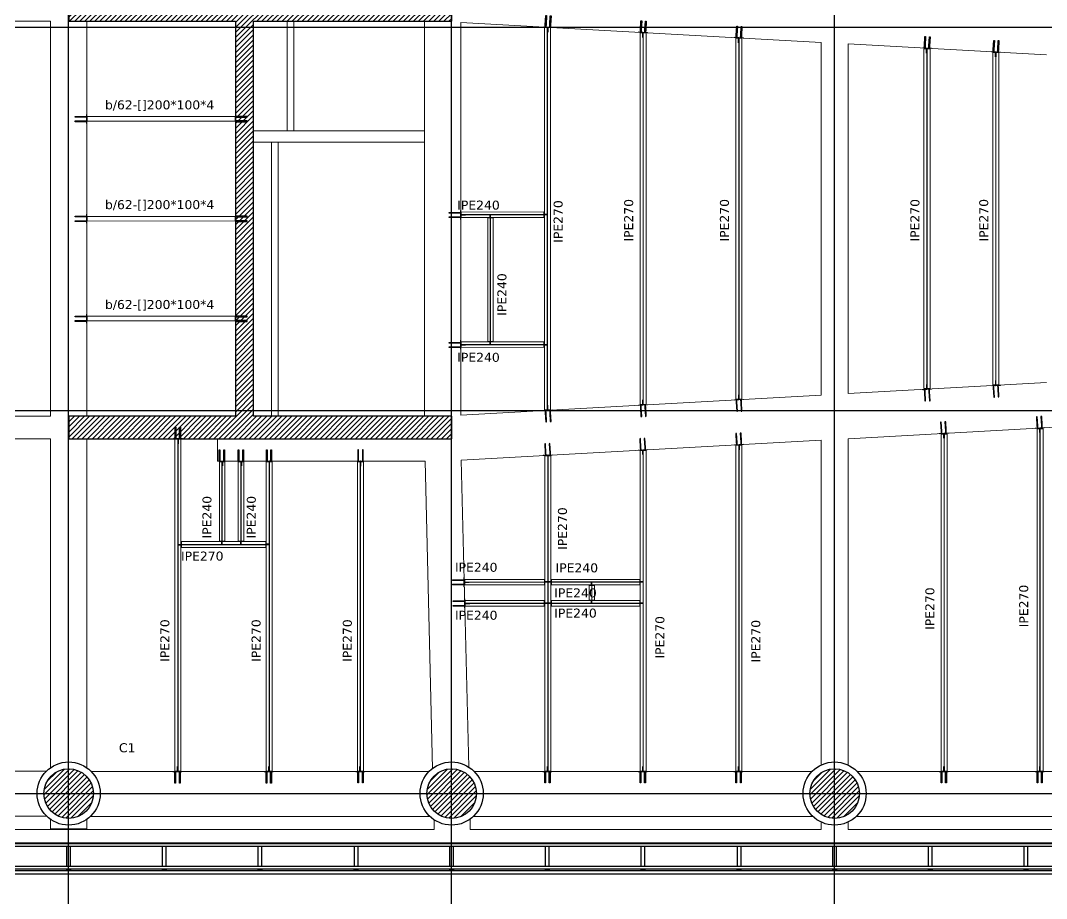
# Model space of a CAD drawing. Header units: millimetres. Extents: x -3255 to 78627, y -21906 to 33736.
# Drawn here: x 11461 to 34231, y -2327 to 17147 of the extents above; entities that cross this region are included whole.
import ezdxf
from ezdxf.enums import TextEntityAlignment as Align

# ---------------------------------------------------------------- set-up
doc = ezdxf.new("R2010")
doc.units = ezdxf.units.MM
doc.header["$LTSCALE"] = 0.9
for name, color, linetype, lineweight in [('0-3', 250, 'Continuous', 5), ('A_ALMA', 8, 'Continuous', 5), ('E_COLUMNAS-4', 1, 'Continuous', 25), ('E_TEXTO', 3, 'Continuous', 9), ('E_VIGAS', 8, 'Continuous', 9), ('E_VIGAS-1', 5, 'Continuous', 25), ('E_VIGAS-2', 10, 'Continuous', 25), ('HCB-PLATINA', 4, 'Continuous', 15), ('HCB-VIGAS', 4, 'Continuous', 15), ('VIGAS_HCB', 4, 'Continuous', 15)]:
    doc.layers.add(name, color=color, linetype=linetype, lineweight=lineweight)
for name, color, linetype in [('HCB-ACH_PANT', 253, 'Continuous'), ('HCB-ANCLAJE', 5, 'Continuous'), ('HCB-EJES', 1, 'Continuous'), ('HCB_PANTALLAS', 6, 'Continuous')]:
    doc.layers.add(name, color=color, linetype=linetype)
doc.styles.add('VERDANA', font='verdana.ttf')

# ---------------------------------------------------------------- blocks, each defined once
blk = doc.blocks.new('EST_SFM_VIGA-METALICA-SECCION-C - EST_SFM_VIGA-METALICA-UPN100-1527742-_38_00m_N_E_-NIVEL-10 DOC')
at = {"layer": 'E_VIGAS-2'}
for p, q in [((34.044, 0.018), (-34.827, 0.018)), ((-34.827, -0.032), (34.044, -0.032))]:
    blk.add_line(p, q, dxfattribs=at)
blk = doc.blocks.new('EST_SFM_VIGA-METALICA-SECCION-C - EST_SFM_VIGA-METALICA-UPN100-1527772-_38_00m_N_E_-NIVEL-10 DOC')
at = {"layer": 'E_VIGAS-2'}
for p, q in [((34.942, 0.032), (-34.929, 0.032)), ((-34.929, -0.018), (34.942, -0.018))]:
    blk.add_line(p, q, dxfattribs=at)
blk = doc.blocks.new('EST_SFM_VIGA-METALICA-SECCION-C - EST_SFM_VIGA-METALICA-UPN160-1579051-_38_00m_N_E_-NIVEL-10 DOC')
at = {"layer": 'E_VIGAS-1'}
for p, q in [((30.107, 0.047), (-30.264, 0.047)), ((-30.269, -0.018), (30.113, -0.018))]:
    blk.add_line(p, q, dxfattribs=at)
blk = doc.blocks.new('DCTIB_CNI_EST_MOD-1A-FAC_0001_rvt-2-_38_00m_N_E_-NIVEL-10 DOC')
at = {"layer": 'E_VIGAS-1'}
for p, q in [((-65.703, 139.567), (-65.621, 139.567)), ((-65.703, 139.545), (-65.703, 139.567)), ((-65.703, 139.045), (-65.703, 139.495)), ((-65.621, 139.545), (-65.621, 139.567)), ((-65.621, 139.045), (-65.621, 139.495)), ((-63.578, 139.567), (-63.496, 139.567)), ((-63.578, 139.545), (-63.578, 139.567)), ((-63.578, 139.045), (-63.578, 139.495)), ((-63.496, 139.545), (-63.496, 139.567)), ((-63.496, 139.045), (-63.496, 139.495)), ((-61.453, 139.567), (-61.371, 139.567)), ((-61.453, 139.545), (-61.453, 139.567)), ((-61.453, 139.045), (-61.453, 139.495)), ((-61.371, 139.545), (-61.371, 139.567)), ((-61.371, 139.045), (-61.371, 139.495)), ((-59.328, 139.567), (-59.246, 139.567)), ((-59.328, 139.567), (-59.328, 139.545)), ((-59.328, 139.495), (-59.328, 139.045)), ((-59.246, 139.567), (-59.246, 139.545)), ((-59.246, 139.495), (-59.246, 139.045)), ((-57.203, 139.567), (-57.121, 139.567)), ((-57.203, 139.545), (-57.203, 139.567)), ((-57.203, 139.045), (-57.203, 139.495)), ((-57.121, 139.545), (-57.121, 139.567)), ((-57.121, 139.045), (-57.121, 139.495)), ((-55.078, 139.567), (-54.996, 139.567)), ((-55.078, 139.545), (-55.078, 139.567)), ((-55.078, 139.045), (-55.078, 139.495)), ((-54.996, 139.545), (-54.996, 139.567)), ((-54.996, 139.045), (-54.996, 139.495)), ((-52.953, 139.567), (-52.871, 139.567)), ((-52.953, 139.545), (-52.953, 139.567)), ((-52.953, 139.045), (-52.953, 139.495)), ((-52.871, 139.545), (-52.871, 139.567)), ((-52.871, 139.045), (-52.871, 139.495)), ((-50.828, 139.567), (-50.746, 139.567)), ((-50.828, 139.567), (-50.828, 139.545)), ((-50.828, 139.495), (-50.828, 139.045)), ((-50.746, 139.567), (-50.746, 139.545)), ((-50.746, 139.495), (-50.746, 139.045)), ((-48.703, 139.567), (-48.621, 139.567)), ((-48.703, 139.545), (-48.703, 139.567)), ((-48.703, 139.045), (-48.703, 139.495)), ((-48.621, 139.545), (-48.621, 139.567)), ((-48.621, 139.045), (-48.621, 139.495)), ((-46.578, 139.567), (-46.496, 139.567)), ((-46.578, 139.545), (-46.578, 139.567)), ((-46.578, 139.045), (-46.578, 139.495)), ((-46.496, 139.545), (-46.496, 139.567)), ((-46.496, 139.045), (-46.496, 139.495)), ((-44.453, 139.567), (-44.371, 139.567)), ((-44.453, 139.545), (-44.453, 139.567)), ((-44.453, 139.045), (-44.453, 139.495)), ((-44.371, 139.545), (-44.371, 139.567)), ((-44.371, 139.045), (-44.371, 139.495)), ((-65.703, 138.967), (-65.703, 138.995)), ((-65.703, 138.966), (-65.703, 138.967)), ((-65.703, 138.967), (-65.621, 138.967)), ((-65.675, 138.966), (-65.703, 138.966)), ((-65.665, 138.961), (-65.665, 138.966)), ((-65.665, 138.947), (-65.665, 138.961)), ((-65.66, 138.966), (-65.66, 138.961)), ((-65.66, 138.961), (-65.66, 138.947)), ((-65.621, 138.966), (-65.649, 138.966)), ((-65.621, 138.967), (-65.621, 138.995)), ((-65.621, 138.967), (-65.621, 138.966)), ((-63.578, 138.967), (-63.578, 138.995)), ((-63.578, 138.966), (-63.578, 138.967)), ((-63.578, 138.967), (-63.496, 138.967)), ((-63.55, 138.966), (-63.578, 138.966)), ((-63.54, 138.961), (-63.54, 138.966)), ((-63.54, 138.947), (-63.54, 138.961)), ((-63.535, 138.966), (-63.535, 138.961)), ((-63.535, 138.961), (-63.535, 138.947)), ((-63.496, 138.966), (-63.524, 138.966)), ((-63.496, 138.967), (-63.496, 138.995)), ((-63.496, 138.967), (-63.496, 138.966)), ((-61.453, 138.967), (-61.453, 138.995)), ((-61.453, 138.966), (-61.453, 138.967)), ((-61.453, 138.967), (-61.371, 138.967)), ((-61.425, 138.966), (-61.453, 138.966)), ((-61.415, 138.961), (-61.415, 138.966)), ((-61.415, 138.947), (-61.415, 138.961)), ((-61.41, 138.966), (-61.41, 138.961)), ((-61.41, 138.961), (-61.41, 138.947)), ((-61.371, 138.966), (-61.399, 138.966)), ((-61.371, 138.967), (-61.371, 138.995)), ((-61.371, 138.967), (-61.371, 138.966)), ((-59.328, 138.995), (-59.328, 138.967)), ((-59.328, 138.967), (-59.246, 138.967)), ((-59.328, 138.966), (-59.328, 138.967)), ((-59.3, 138.966), (-59.328, 138.966)), ((-59.29, 138.961), (-59.29, 138.966)), ((-59.29, 138.947), (-59.29, 138.961)), ((-59.285, 138.966), (-59.285, 138.961)), ((-59.285, 138.961), (-59.285, 138.947)), ((-59.246, 138.966), (-59.274, 138.966)), ((-59.246, 138.995), (-59.246, 138.967)), ((-59.246, 138.967), (-59.246, 138.966)), ((-57.203, 138.967), (-57.203, 138.995)), ((-57.203, 138.966), (-57.203, 138.967)), ((-57.203, 138.967), (-57.121, 138.967)), ((-57.176, 138.966), (-57.203, 138.966)), ((-57.165, 138.961), (-57.165, 138.966)), ((-57.165, 138.947), (-57.165, 138.961)), ((-57.16, 138.966), (-57.16, 138.961)), ((-57.16, 138.961), (-57.16, 138.947)), ((-57.121, 138.966), (-57.149, 138.966)), ((-57.121, 138.967), (-57.121, 138.995)), ((-57.121, 138.967), (-57.121, 138.966)), ((-55.078, 138.967), (-55.078, 138.995)), ((-55.078, 138.966), (-55.078, 138.967)), ((-55.078, 138.967), (-54.996, 138.967)), ((-55.05, 138.966), (-55.078, 138.966)), ((-55.04, 138.961), (-55.04, 138.966)), ((-55.04, 138.947), (-55.04, 138.961)), ((-55.035, 138.966), (-55.035, 138.961)), ((-55.035, 138.961), (-55.035, 138.947)), ((-54.996, 138.966), (-55.024, 138.966)), ((-54.996, 138.967), (-54.996, 138.995)), ((-54.996, 138.967), (-54.996, 138.966)), ((-52.953, 138.967), (-52.953, 138.995)), ((-52.953, 138.966), (-52.953, 138.967)), ((-52.953, 138.967), (-52.871, 138.967)), ((-52.925, 138.966), (-52.953, 138.966)), ((-52.915, 138.961), (-52.915, 138.966)), ((-52.915, 138.947), (-52.915, 138.961)), ((-52.91, 138.966), (-52.91, 138.961)), ((-52.91, 138.961), (-52.91, 138.947)), ((-52.871, 138.966), (-52.899, 138.966)), ((-52.871, 138.967), (-52.871, 138.995)), ((-52.871, 138.967), (-52.871, 138.966)), ((-50.828, 138.995), (-50.828, 138.967)), ((-50.828, 138.967), (-50.746, 138.967)), ((-50.828, 138.966), (-50.828, 138.967)), ((-50.8, 138.966), (-50.828, 138.966)), ((-50.79, 138.961), (-50.79, 138.966)), ((-50.79, 138.947), (-50.79, 138.961)), ((-50.785, 138.966), (-50.785, 138.961)), ((-50.785, 138.961), (-50.785, 138.947)), ((-50.746, 138.966), (-50.774, 138.966)), ((-50.746, 138.995), (-50.746, 138.967)), ((-50.746, 138.967), (-50.746, 138.966)), ((-48.703, 138.967), (-48.703, 138.995)), ((-48.703, 138.966), (-48.703, 138.967)), ((-48.703, 138.967), (-48.621, 138.967)), ((-48.676, 138.966), (-48.703, 138.966)), ((-48.665, 138.961), (-48.665, 138.966)), ((-48.665, 138.947), (-48.665, 138.961)), ((-48.66, 138.966), (-48.66, 138.961)), ((-48.66, 138.961), (-48.66, 138.947)), ((-48.621, 138.966), (-48.649, 138.966)), ((-48.621, 138.967), (-48.621, 138.995)), ((-48.621, 138.967), (-48.621, 138.966)), ((-46.578, 138.967), (-46.578, 138.995)), ((-46.578, 138.966), (-46.578, 138.967)), ((-46.578, 138.967), (-46.496, 138.967)), ((-46.55, 138.966), (-46.578, 138.966)), ((-46.54, 138.961), (-46.54, 138.966)), ((-46.54, 138.947), (-46.54, 138.961)), ((-46.535, 138.966), (-46.535, 138.961)), ((-46.535, 138.961), (-46.535, 138.947)), ((-46.496, 138.966), (-46.524, 138.966)), ((-46.496, 138.967), (-46.496, 138.995)), ((-46.496, 138.967), (-46.496, 138.966)), ((-44.453, 138.967), (-44.453, 138.995)), ((-44.453, 138.966), (-44.453, 138.967)), ((-44.453, 138.967), (-44.371, 138.967)), ((-44.425, 138.966), (-44.453, 138.966)), ((-44.415, 138.961), (-44.415, 138.966)), ((-44.415, 138.947), (-44.415, 138.961)), ((-44.41, 138.966), (-44.41, 138.961)), ((-44.41, 138.961), (-44.41, 138.947)), ((-44.371, 138.966), (-44.399, 138.966)), ((-44.371, 138.967), (-44.371, 138.995)), ((-44.371, 138.967), (-44.371, 138.966))]:
    blk.add_line(p, q, dxfattribs=at)
for points, knots in [([(-65.675, 138.966), (-65.674, 138.966), (-65.673, 138.966), (-65.67, 138.966), (-65.668, 138.965), (-65.666, 138.964), (-65.665, 138.963), (-65.665, 138.962), (-65.665, 138.961)], [0.012135, 0.012135, 0.012135, 0.012135, 0.1428571, 0.2857143, 0.4285714, 0.5714286, 0.7857143, 1, 1, 1, 1]), ([(-65.665, 138.961), (-65.665, 138.962), (-65.665, 138.963), (-65.667, 138.965), (-65.668, 138.965), (-65.67, 138.966), (-65.671, 138.966), (-65.672, 138.966), (-65.674, 138.966), (-65.675, 138.966)], [0, 0, 0, 0, 0.285714, 0.428571, 0.571429, 0.678571, 0.732143, 0.785714, 1, 1, 1, 1]), ([(-65.649, 138.966), (-65.65, 138.966), (-65.651, 138.966), (-65.654, 138.966), (-65.656, 138.965), (-65.658, 138.964), (-65.659, 138.963), (-65.66, 138.962), (-65.66, 138.961)], [0, 0, 0, 0, 0.142857, 0.285714, 0.428571, 0.571429, 0.785714, 1, 1, 1, 1]), ([(-65.66, 138.961), (-65.66, 138.962), (-65.659, 138.963), (-65.658, 138.965), (-65.656, 138.965), (-65.655, 138.966), (-65.654, 138.966), (-65.652, 138.966), (-65.65, 138.966), (-65.649, 138.966)], [0, 0, 0, 0, 0.285714, 0.428571, 0.571429, 0.678571, 0.732143, 0.785714, 1, 1, 1, 1]), ([(-63.55, 138.966), (-63.549, 138.966), (-63.548, 138.966), (-63.545, 138.966), (-63.543, 138.965), (-63.541, 138.964), (-63.54, 138.963), (-63.54, 138.962), (-63.54, 138.961)], [0, 0, 0, 0, 0.142857, 0.285714, 0.428571, 0.571429, 0.785714, 1, 1, 1, 1]), ([(-63.54, 138.961), (-63.54, 138.962), (-63.54, 138.963), (-63.542, 138.965), (-63.543, 138.965), (-63.545, 138.966), (-63.546, 138.966), (-63.547, 138.966), (-63.549, 138.966), (-63.55, 138.966)], [0, 0, 0, 0, 0.285714, 0.428571, 0.571429, 0.678571, 0.732143, 0.785714, 1, 1, 1, 1]), ([(-63.524, 138.966), (-63.525, 138.966), (-63.526, 138.966), (-63.529, 138.966), (-63.531, 138.965), (-63.533, 138.964), (-63.534, 138.963), (-63.535, 138.962), (-63.535, 138.961)], [0, 0, 0, 0, 0.142857, 0.285714, 0.428571, 0.571429, 0.785714, 1, 1, 1, 1]), ([(-63.535, 138.961), (-63.535, 138.962), (-63.534, 138.963), (-63.533, 138.965), (-63.531, 138.965), (-63.53, 138.966), (-63.529, 138.966), (-63.527, 138.966), (-63.525, 138.966), (-63.524, 138.966)], [0, 0, 0, 0, 0.285714, 0.428571, 0.571429, 0.678571, 0.732143, 0.785714, 1, 1, 1, 1]), ([(-61.425, 138.966), (-61.424, 138.966), (-61.423, 138.966), (-61.42, 138.966), (-61.418, 138.965), (-61.416, 138.964), (-61.415, 138.963), (-61.415, 138.962), (-61.415, 138.961)], [0, 0, 0, 0, 0.142857, 0.285714, 0.428571, 0.571429, 0.785714, 1, 1, 1, 1]), ([(-61.415, 138.961), (-61.415, 138.962), (-61.415, 138.963), (-61.417, 138.965), (-61.418, 138.965), (-61.42, 138.966), (-61.421, 138.966), (-61.422, 138.966), (-61.424, 138.966), (-61.425, 138.966)], [0, 0, 0, 0, 0.285714, 0.428571, 0.571429, 0.678571, 0.732143, 0.785714, 1, 1, 1, 1]), ([(-61.399, 138.966), (-61.4, 138.966), (-61.401, 138.966), (-61.404, 138.966), (-61.406, 138.965), (-61.408, 138.964), (-61.409, 138.963), (-61.41, 138.962), (-61.41, 138.961)], [0, 0, 0, 0, 0.142857, 0.285714, 0.428571, 0.571429, 0.785714, 1, 1, 1, 1]), ([(-61.41, 138.961), (-61.41, 138.962), (-61.409, 138.963), (-61.408, 138.965), (-61.406, 138.965), (-61.405, 138.966), (-61.404, 138.966), (-61.402, 138.966), (-61.4, 138.966), (-61.399, 138.966)], [0, 0, 0, 0, 0.285714, 0.428571, 0.571429, 0.678571, 0.732143, 0.785714, 1, 1, 1, 1]), ([(-59.29, 138.961), (-59.29, 138.962), (-59.29, 138.963), (-59.292, 138.965), (-59.293, 138.965), (-59.295, 138.966), (-59.296, 138.966), (-59.297, 138.966), (-59.299, 138.966), (-59.3, 138.966)], [0, 0, 0, 0, 0.285714, 0.428571, 0.571429, 0.678571, 0.732143, 0.785714, 1, 1, 1, 1]), ([(-59.3, 138.966), (-59.299, 138.966), (-59.298, 138.966), (-59.295, 138.966), (-59.293, 138.965), (-59.291, 138.964), (-59.29, 138.963), (-59.29, 138.962), (-59.29, 138.961)], [0, 0, 0, 0, 0.142857, 0.285714, 0.428571, 0.571429, 0.785714, 1, 1, 1, 1]), ([(-59.285, 138.961), (-59.285, 138.962), (-59.284, 138.963), (-59.283, 138.965), (-59.281, 138.965), (-59.28, 138.966), (-59.279, 138.966), (-59.277, 138.966), (-59.275, 138.966), (-59.274, 138.966)], [0, 0, 0, 0, 0.285714, 0.428571, 0.571429, 0.678571, 0.732143, 0.785714, 1, 1, 1, 1]), ([(-59.274, 138.966), (-59.275, 138.966), (-59.276, 138.966), (-59.279, 138.966), (-59.281, 138.965), (-59.283, 138.964), (-59.284, 138.963), (-59.285, 138.962), (-59.285, 138.961)], [0, 0, 0, 0, 0.142857, 0.285714, 0.428571, 0.571429, 0.785714, 1, 1, 1, 1]), ([(-57.176, 138.966), (-57.175, 138.966), (-57.173, 138.966), (-57.171, 138.966), (-57.168, 138.965), (-57.167, 138.964), (-57.165, 138.963), (-57.165, 138.962), (-57.165, 138.961)], [0, 0, 0, 0, 0.142857, 0.285714, 0.428571, 0.571429, 0.785714, 1, 1, 1, 1]), ([(-57.165, 138.961), (-57.165, 138.962), (-57.165, 138.963), (-57.167, 138.965), (-57.168, 138.965), (-57.17, 138.966), (-57.171, 138.966), (-57.173, 138.966), (-57.174, 138.966), (-57.176, 138.966)], [0, 0, 0, 0, 0.285714, 0.428571, 0.571429, 0.678571, 0.732143, 0.785714, 1, 1, 1, 1]), ([(-57.149, 138.966), (-57.15, 138.966), (-57.152, 138.966), (-57.154, 138.966), (-57.156, 138.965), (-57.158, 138.964), (-57.16, 138.963), (-57.16, 138.962), (-57.16, 138.961)], [0, 0, 0, 0, 0.142857, 0.285714, 0.428571, 0.571429, 0.785714, 1, 1, 1, 1]), ([(-57.16, 138.961), (-57.16, 138.962), (-57.159, 138.963), (-57.158, 138.965), (-57.156, 138.965), (-57.155, 138.966), (-57.154, 138.966), (-57.152, 138.966), (-57.15, 138.966), (-57.149, 138.966)], [0, 0, 0, 0, 0.285714, 0.428571, 0.571429, 0.678571, 0.732143, 0.785714, 1, 1, 1, 1]), ([(-55.05, 138.966), (-55.049, 138.966), (-55.048, 138.966), (-55.045, 138.966), (-55.043, 138.965), (-55.041, 138.964), (-55.04, 138.963), (-55.04, 138.962), (-55.04, 138.961)], [0, 0, 0, 0, 0.142857, 0.285714, 0.428571, 0.571429, 0.785714, 1, 1, 1, 1]), ([(-55.04, 138.961), (-55.04, 138.962), (-55.04, 138.963), (-55.042, 138.965), (-55.043, 138.965), (-55.045, 138.966), (-55.046, 138.966), (-55.047, 138.966), (-55.049, 138.966), (-55.05, 138.966)], [0, 0, 0, 0, 0.285714, 0.428571, 0.571429, 0.678571, 0.732143, 0.785714, 1, 1, 1, 1]), ([(-55.024, 138.966), (-55.025, 138.966), (-55.026, 138.966), (-55.029, 138.966), (-55.031, 138.965), (-55.033, 138.964), (-55.034, 138.963), (-55.035, 138.962), (-55.035, 138.961)], [0, 0, 0, 0, 0.142857, 0.285714, 0.428571, 0.571429, 0.785714, 1, 1, 1, 1]), ([(-55.035, 138.961), (-55.035, 138.962), (-55.034, 138.963), (-55.033, 138.965), (-55.031, 138.965), (-55.03, 138.966), (-55.029, 138.966), (-55.027, 138.966), (-55.025, 138.966), (-55.024, 138.966)], [0, 0, 0, 0, 0.285714, 0.428571, 0.571429, 0.678571, 0.732143, 0.785714, 1, 1, 1, 1]), ([(-52.925, 138.966), (-52.924, 138.966), (-52.923, 138.966), (-52.92, 138.966), (-52.918, 138.965), (-52.916, 138.964), (-52.915, 138.963), (-52.915, 138.962), (-52.915, 138.961)], [0, 0, 0, 0, 0.142857, 0.285714, 0.428571, 0.571429, 0.785714, 1, 1, 1, 1]), ([(-52.915, 138.961), (-52.915, 138.962), (-52.915, 138.963), (-52.917, 138.965), (-52.918, 138.965), (-52.92, 138.966), (-52.921, 138.966), (-52.922, 138.966), (-52.924, 138.966), (-52.925, 138.966)], [0, 0, 0, 0, 0.285714, 0.428571, 0.571429, 0.678571, 0.732143, 0.785714, 1, 1, 1, 1]), ([(-52.899, 138.966), (-52.9, 138.966), (-52.901, 138.966), (-52.904, 138.966), (-52.906, 138.965), (-52.908, 138.964), (-52.909, 138.963), (-52.91, 138.962), (-52.91, 138.961)], [0, 0, 0, 0, 0.142857, 0.285714, 0.428571, 0.571429, 0.785714, 1, 1, 1, 1]), ([(-52.91, 138.961), (-52.91, 138.962), (-52.909, 138.963), (-52.908, 138.965), (-52.906, 138.965), (-52.905, 138.966), (-52.904, 138.966), (-52.902, 138.966), (-52.9, 138.966), (-52.899, 138.966)], [0, 0, 0, 0, 0.285714, 0.428571, 0.571429, 0.678571, 0.732143, 0.785714, 1, 1, 1, 1]), ([(-50.79, 138.961), (-50.79, 138.962), (-50.79, 138.963), (-50.792, 138.965), (-50.793, 138.965), (-50.795, 138.966), (-50.796, 138.966), (-50.797, 138.966), (-50.799, 138.966), (-50.8, 138.966)], [0, 0, 0, 0, 0.285714, 0.428571, 0.571429, 0.678571, 0.732143, 0.785714, 1, 1, 1, 1]), ([(-50.8, 138.966), (-50.799, 138.966), (-50.798, 138.966), (-50.795, 138.966), (-50.793, 138.965), (-50.791, 138.964), (-50.79, 138.963), (-50.79, 138.962), (-50.79, 138.961)], [0, 0, 0, 0, 0.142857, 0.285714, 0.428571, 0.571429, 0.785714, 1, 1, 1, 1]), ([(-50.785, 138.961), (-50.785, 138.962), (-50.784, 138.963), (-50.783, 138.965), (-50.781, 138.965), (-50.78, 138.966), (-50.779, 138.966), (-50.777, 138.966), (-50.775, 138.966), (-50.774, 138.966)], [0, 0, 0, 0, 0.285714, 0.428571, 0.571429, 0.678571, 0.732143, 0.785714, 1, 1, 1, 1]), ([(-50.774, 138.966), (-50.775, 138.966), (-50.776, 138.966), (-50.779, 138.966), (-50.781, 138.965), (-50.783, 138.964), (-50.784, 138.963), (-50.785, 138.962), (-50.785, 138.961)], [0, 0, 0, 0, 0.142857, 0.285714, 0.428571, 0.571429, 0.785714, 1, 1, 1, 1]), ([(-48.676, 138.966), (-48.675, 138.966), (-48.673, 138.966), (-48.671, 138.966), (-48.668, 138.965), (-48.667, 138.964), (-48.665, 138.963), (-48.665, 138.962), (-48.665, 138.961)], [0, 0, 0, 0, 0.142857, 0.285714, 0.428571, 0.571429, 0.785714, 1, 1, 1, 1]), ([(-48.665, 138.961), (-48.665, 138.962), (-48.665, 138.963), (-48.667, 138.965), (-48.668, 138.965), (-48.67, 138.966), (-48.671, 138.966), (-48.673, 138.966), (-48.674, 138.966), (-48.676, 138.966)], [0, 0, 0, 0, 0.285714, 0.428571, 0.571429, 0.678571, 0.732143, 0.785714, 1, 1, 1, 1]), ([(-48.649, 138.966), (-48.65, 138.966), (-48.652, 138.966), (-48.654, 138.966), (-48.656, 138.965), (-48.658, 138.964), (-48.66, 138.963), (-48.66, 138.962), (-48.66, 138.961)], [0, 0, 0, 0, 0.142857, 0.285714, 0.428571, 0.571429, 0.785714, 1, 1, 1, 1]), ([(-48.66, 138.961), (-48.66, 138.962), (-48.659, 138.963), (-48.658, 138.965), (-48.656, 138.965), (-48.655, 138.966), (-48.654, 138.966), (-48.652, 138.966), (-48.65, 138.966), (-48.649, 138.966)], [0, 0, 0, 0, 0.285714, 0.428571, 0.571429, 0.678571, 0.732143, 0.785714, 1, 1, 1, 1]), ([(-46.55, 138.966), (-46.549, 138.966), (-46.548, 138.966), (-46.545, 138.966), (-46.543, 138.965), (-46.541, 138.964), (-46.54, 138.963), (-46.54, 138.962), (-46.54, 138.961)], [0, 0, 0, 0, 0.142857, 0.285714, 0.428571, 0.571429, 0.785714, 1, 1, 1, 1]), ([(-46.54, 138.961), (-46.54, 138.962), (-46.54, 138.963), (-46.542, 138.965), (-46.543, 138.965), (-46.545, 138.966), (-46.546, 138.966), (-46.547, 138.966), (-46.549, 138.966), (-46.55, 138.966)], [0, 0, 0, 0, 0.285714, 0.428571, 0.571429, 0.678571, 0.732143, 0.785714, 1, 1, 1, 1]), ([(-46.524, 138.966), (-46.525, 138.966), (-46.526, 138.966), (-46.529, 138.966), (-46.531, 138.965), (-46.533, 138.964), (-46.534, 138.963), (-46.535, 138.962), (-46.535, 138.961)], [0, 0, 0, 0, 0.142857, 0.285714, 0.428571, 0.571429, 0.785714, 1, 1, 1, 1]), ([(-46.535, 138.961), (-46.535, 138.962), (-46.534, 138.963), (-46.533, 138.965), (-46.531, 138.965), (-46.53, 138.966), (-46.529, 138.966), (-46.527, 138.966), (-46.525, 138.966), (-46.524, 138.966)], [0, 0, 0, 0, 0.285714, 0.428571, 0.571429, 0.678571, 0.732143, 0.785714, 1, 1, 1, 1]), ([(-44.425, 138.966), (-44.424, 138.966), (-44.423, 138.966), (-44.42, 138.966), (-44.418, 138.965), (-44.416, 138.964), (-44.415, 138.963), (-44.415, 138.962), (-44.415, 138.961)], [0, 0, 0, 0, 0.142857, 0.285714, 0.428571, 0.571429, 0.785714, 1, 1, 1, 1]), ([(-44.415, 138.961), (-44.415, 138.962), (-44.415, 138.963), (-44.417, 138.965), (-44.418, 138.965), (-44.42, 138.966), (-44.421, 138.966), (-44.422, 138.966), (-44.424, 138.966), (-44.425, 138.966)], [0, 0, 0, 0, 0.285714, 0.428571, 0.571429, 0.678571, 0.732143, 0.785714, 1, 1, 1, 1]), ([(-44.399, 138.966), (-44.4, 138.966), (-44.401, 138.966), (-44.404, 138.966), (-44.406, 138.965), (-44.408, 138.964), (-44.409, 138.963), (-44.41, 138.962), (-44.41, 138.961)], [0, 0, 0, 0, 0.142857, 0.285714, 0.428571, 0.571429, 0.785714, 1, 1, 1, 1]), ([(-44.41, 138.961), (-44.41, 138.962), (-44.409, 138.963), (-44.408, 138.965), (-44.406, 138.965), (-44.405, 138.966), (-44.404, 138.966), (-44.402, 138.966), (-44.4, 138.966), (-44.399, 138.966)], [0, 0, 0, 0, 0.285714, 0.428571, 0.571429, 0.678571, 0.732143, 0.785714, 1, 1, 1, 1])]:
    blk.add_open_spline(points, degree=3, knots=knots, dxfattribs=at)
for name, p in [('EST_SFM_VIGA-METALICA-SECCION-C - EST_SFM_VIGA-METALICA-UPN100-1527742-_38_00m_N_E_-NIVEL-10 DOC', (-39.77, 139.527)), ('EST_SFM_VIGA-METALICA-SECCION-C - EST_SFM_VIGA-METALICA-UPN160-1579051-_38_00m_N_E_-NIVEL-10 DOC', (-40.084, 138.9)), ('EST_SFM_VIGA-METALICA-SECCION-C - EST_SFM_VIGA-METALICA-UPN100-1527772-_38_00m_N_E_-NIVEL-10 DOC', (-40.169, 139.013))]:
    blk.add_blockref(name, p, dxfattribs=at)
blk = doc.blocks.new('CX-CONC')
at = {"layer": 'HCB-ANCLAJE'}
for points in [[(-50, -8), (-46, -6), (-42, -8), (-40, -8), (-38, -14), (-38, -52), (-38, -256), (-54, -256), (-54, -52), (-54, -14), (-52, -8)], [(50, -8), (54, -6), (58, -8), (60, -8), (62, -14), (62, -52), (62, -256), (46, -256), (46, -52), (46, -14), (48, -8)]]:
    blk.add_lwpolyline(points, close=True, dxfattribs=at)
at = {"layer": 'HCB-PLATINA'}
blk.add_lwpolyline([(-100, -6), (100, -6), (100, 0), (-100, 0)], close=True, dxfattribs=at)

msp = doc.modelspace()

# ---------------------------------------------------------------- hatches: boundary and pattern name
at = {"layer": 'HCB-ACH_PANT'}
h = msp.add_hatch(dxfattribs=at)
h.set_pattern_fill('ANSI31', color=256, scale=25)
h.set_pattern_definition([(45, (-17147.82, -55448.78), (-56.1266, 56.1266), [])])
h.paths.add_polyline_path([(12531.8, 8370.1), (12531.8, 7870.1), (21031.8, 7870.1), (21031.8, 8370.1), (16631.7, 8370.1), (16631.7, 17130.1), (21031.8, 17130.1), (21031.8, 17630.1), (12531.8, 17630.1), (12531.8, 17130.1), (16231.7, 17130.1), (16231.7, 8370.1)])
h = msp.add_hatch(dxfattribs=at)
h.set_pattern_fill('ANSI31', color=256, scale=25)
h.set_pattern_definition([(45, (-117.51, -1e-10), (-56.1266, 56.1266), [])])
edge = h.paths.add_edge_path()
edge.add_arc((12528.7, 0), 550, 0, 360)
h = msp.add_hatch(dxfattribs=at)
h.set_pattern_fill('ANSI31', color=256, scale=25)
h.set_pattern_definition([(45, (8382.49, -1e-10), (-56.1266, 56.1266), [])])
edge = h.paths.add_edge_path()
edge.add_arc((21028.7, 0), 550, 0, 360)
h = msp.add_hatch(dxfattribs=at)
h.set_pattern_fill('ANSI31', color=256, scale=25)
h.set_pattern_definition([(45, (16882.49, -1e-10), (-56.1266, 56.1266), [])])
edge = h.paths.add_edge_path()
edge.add_arc((29528.7, 0), 550, 0, 360)

# ---------------------------------------------------------------- linework, layer by layer
for points in [[(23156.9, 16889.2), (23156.9, 16999.2), (23162.9, 16999.2), (23162.9, 16889.2)], [(25269.5, 16772.1), (25269.5, 16882.1), (25275.5, 16882.1), (25275.5, 16772.1)], [(27394.4, 16654.7), (27394.4, 16764.7), (27400.4, 16764.7), (27400.4, 16654.7)], [(31570.4, 16423.5), (31570.4, 16533.5), (31576.4, 16533.5), (31576.4, 16423.5)], [(33097.4, 16339), (33097.4, 16449), (33103.4, 16449), (33103.4, 16339)], [(21339.9, 12830.5), (21229.9, 12830.5), (21229.9, 12836.5), (21339.9, 12836.5)], [(21339.9, 9948.9), (21229.9, 9948.9), (21229.9, 9954.9), (21339.9, 9954.9)], [(33097.5, 9162.9), (33097.5, 9052.9), (33103.5, 9052.9), (33103.5, 9162.9)], [(31570.4, 9077.2), (31570.4, 8967.2), (31576.4, 8967.2), (31576.4, 9077.2)], [(25269.2, 8730.5), (25269.2, 8620.5), (25275.2, 8620.5), (25275.2, 8730.5)], [(27394.2, 8847.9), (27394.2, 8737.9), (27400.2, 8737.9), (27400.2, 8847.9)], [(23157.2, 8613.9), (23157.2, 8503.9), (23163.2, 8503.9), (23163.2, 8613.9)], [(31956.4, 7986.8), (31956.4, 7886.8), (31950.4, 7886.8), (31950.4, 7986.8)], [(34086.4, 8105.5), (34086.4, 8005.5), (34080.4, 8005.5), (34080.4, 8105.5)], [(14963.3, 7760.1), (14963.3, 7870.1), (14957.3, 7870.1), (14957.3, 7760.1)], [(25275.4, 7618.8), (25275.4, 7518.8), (25269.4, 7518.8), (25269.4, 7618.8)], [(27413, 7626.8), (27413, 7736.8), (27407, 7736.8), (27407, 7626.8)], [(15943.1, 7370.2), (15943.1, 7270.2), (15937.1, 7270.2), (15937.1, 7370.2)], [(16363, 7370.2), (16363, 7270.2), (16357, 7270.2), (16357, 7370.2)], [(16988.3, 7260.2), (16988.3, 7370.2), (16982.3, 7370.2), (16982.3, 7260.2)], [(19013, 7260.2), (19013, 7370.2), (19007, 7370.2), (19007, 7260.2)], [(23173.2, 7393.1), (23173.2, 7503.1), (23167.2, 7503.1), (23167.2, 7393.1)], [(21417.2, 4679.3), (21307.2, 4679.3), (21307.2, 4685.3), (21417.2, 4685.3)], [(21431.4, 4209.3), (21321.4, 4209.3), (21321.4, 4215.3), (21431.4, 4215.3)], [(14950.4, 600), (14950.4, 490), (14944.4, 490), (14944.4, 600)], [(16975.4, 600), (16975.4, 490), (16969.4, 490), (16969.4, 600)], [(19000.4, 600.1), (19000.4, 490.1), (18994.4, 490.1), (18994.4, 600.1)], [(23160.6, 600.1), (23160.6, 490.1), (23154.6, 490.1), (23154.6, 600.1)], [(25275.4, 600.1), (25275.4, 490.1), (25269.4, 490.1), (25269.4, 600.1)], [(27400.4, 600.1), (27400.4, 490.1), (27394.4, 490.1), (27394.4, 600.1)], [(31956.4, 600.1), (31956.4, 490.1), (31950.4, 490.1), (31950.4, 600.1)], [(34086.4, 600.1), (34086.4, 490.1), (34080.4, 490.1), (34080.4, 600.1)]]:
    msp.add_lwpolyline(points, close=True)
at = {"layer": 'A_ALMA'}
for p, q in [((23151.4, 8513.4), (23151.4, 16989.6)), ((23158, 8513.4), (23158, 16989.6)), ((25276.4, 8630.8), (25276.4, 16872)), ((25283, 8630.8), (25283, 16872)), ((27401.4, 8748.2), (27401.4, 16754.4)), ((27408, 8748.2), (27408, 16754.4)), ((31576.4, 8982.5), (31576.4, 16519.5)), ((31583, 8982.5), (31583, 16519.5)), ((33103.4, 9066.9), (33103.4, 16435)), ((33110, 9066.9), (33110, 16435)), ((21239.9, 12843.2), (23077.2, 12843.2)), ((21239.9, 12837), (23077.2, 12837)), ((21886.8, 10028.1), (21886.8, 12770.3)), ((21893, 10028.1), (21893, 12770.3)), ((21239.9, 9961), (23077.2, 9961)), ((21239.9, 9954.8), (23077.2, 9954.8)), ((31956.4, 500), (31956.4, 7978.3)), ((31963, 500), (31963, 7978.3)), ((34086.4, 500), (34086.4, 8092.2)), ((34093, 500), (34093, 8092.2)), ((14951.4, 500), (14951.4, 7860.1)), ((14958, 500), (14958, 7860.1)), ((25276.4, 500), (25276.4, 7609.3)), ((25283, 500), (25283, 7609.3)), ((27401.4, 500), (27401.4, 7726.7)), ((27408, 500), (27408, 7726.7)), ((15930.5, 5600.1), (15930.5, 7360.1)), ((15936.7, 5600.1), (15936.7, 7360.1)), ((16350.5, 5600.1), (16350.5, 7360.1)), ((16356.7, 5600.1), (16356.7, 7360.1)), ((16976.4, 500), (16976.4, 7370.1)), ((16983, 500), (16983, 7370.1)), ((19001.4, 500), (19001.4, 7360.1)), ((19008, 500), (19008, 7360.1)), ((23161.6, 500), (23161.6, 7492.5)), ((23168.2, 500), (23168.2, 7492.5)), ((15032.2, 5525.9), (16902.2, 5525.9)), ((15032.2, 5519.3), (16902.2, 5519.3)), ((21318.7, 4691.8), (23087.4, 4691.8)), ((21318.7, 4685.6), (23087.4, 4685.6)), ((23242.4, 4693), (25202.2, 4693)), ((23242.4, 4686.8), (25202.2, 4686.8)), ((24136.8, 4467), (24136.8, 4618.7)), ((24143, 4288.7), (24143, 4618.7)), ((24136.8, 4288.7), (24136.8, 4442.8)), ((21331.4, 4222.4), (23086, 4222.4)), ((21331.4, 4216.2), (23086, 4216.2)), ((23242.4, 4223), (25202.2, 4223)), ((23242.4, 4216.8), (25202.2, 4216.8))]:
    msp.add_line(p, q, dxfattribs=at)
at = {"layer": 'E_COLUMNAS-4', "color": 6}
for centre, radius in [((12528.7, 0), 700), ((21028.7, 0), 700), ((29528.7, 0), 700), ((12528.7, 0), 550), ((21028.7, 0), 550), ((29528.7, 0), 550)]:
    msp.add_circle(centre, radius, dxfattribs=at)
at = {"layer": 'E_VIGAS'}
for p, q in [((12929.7, 17120.2), (12929.7, 8360.2)), ((16628.8, 14697.7), (20428.9, 14697.8)), ((20428.9, 14447.8), (16628.8, 14447.7)), ((12929.7, 7860.2), (12929.7, 573.7)), ((20528.8, 490), (13028.6, 490)), ((29028.8, 490), (21528.6, 490)), ((37528.8, 490), (30028.6, 490)), ((13019.6, -510), (20539.8, -510)), ((20640.3, -795.9), (20640.3, -582.3)), ((21440.5, -795.9), (21440.5, -566.1)), ((21519.6, -510), (29039.8, -510)), ((30019.6, -510), (37539.8, -510))]:
    msp.add_line(p, q, dxfattribs=at)
for points in [[(10129.7, 26595.9), (10129.8, -1095.9), (65929.9, -1095.8), (65929.9, 26595.9)], [(10329.7, 17132.5), (10329.7, 8370.1), (12129.7, 8370.1), (12129.7, 17132.5)]]:
    msp.add_lwpolyline(points, close=True, dxfattribs=at)
for points in [[(17528.8, 17127.7), (17528.8, 14697.7), (17378.8, 14697.7), (17378.8, 17127.7)], [(20429.9, 8370.1), (20429.9, 8370.1), (20429.9, 17130.1), (20429.9, 17130.1)], [(21229.9, 8397.1), (29229.7, 8839), (29229.7, 16663.3), (21229.9, 17106.1), (21229.9, 8397.1)], [(34229.9, 16386.6), (29829.7, 16630.1), (29829.7, 8872.2), (34229.9, 9115.2)], [(17028.8, 8367.7), (17028.7, 14447.7), (17178.7, 14447.8), (17178.8, 8367.7)], [(37703.4, 619.3), (37817.3, 8125.2), (34437.7, 8125.2), (29829.7, 7870.6), (29829.7, 632.5)], [(12129.7, 574.4), (12129.7, 7870.1), (10329.7, 7870.1), (10329.7, 500), (12039.8, 500)], [(20607.7, 558.5), (20444.1, 7370.1), (16294.7, 7370.1), (15994.3, 7370.1), (15829.7, 7370.1), (15829.7, 7870.1)], [(29229.7, 632.5), (29229.7, 7837.5), (21243.7, 7396.4), (21407.2, 589.5)], [(12039.8, -500), (10329.7, -500), (10329.7, -795.9), (20640.3, -795.9)], [(12929.7, -574.5), (12929.7, -781.2), (12129.7, -781.2), (12129.7, -574.4)], [(21440.5, -795.9), (29229.7, -795.9), (29229.7, -632.5)], [(29829.7, -632.5), (29829.7, -795.9), (37681.9, -795.9), (37684.8, -609.1)]]:
    msp.add_lwpolyline(points, dxfattribs=at)
at = {"layer": 'HCB-EJES'}
for p, q in [((12528.7, -5780.2), (12528.7, 31280.5)), ((21028.7, -5780.2), (21028.7, 31280.5)), ((29528.7, -5780.2), (29528.7, 31280.5)), ((-1069.6, 17000), (77127, 17000)), ((-1069.6, 8500), (77127, 8500)), ((-1069.6, 0), (77127, 0))]:
    msp.add_line(p, q, dxfattribs=at)
at = {"layer": 'HCB-VIGAS'}
for points in [[(21885.7, 12836.5), (21875.7, 12836.5), (21875.7, 12780.1), (21885.7, 12780.1)], [(21885.7, 12770.1), (21891.9, 12770.1), (21891.9, 12826.5), (21885.7, 12826.5)], [(23077.2, 12836.5), (23077.2, 12842.7), (23140.4, 12842.7), (23140.4, 12836.5)], [(23150.4, 12842.7), (23150.4, 12852.7), (23086.2, 12852.7), (23086.2, 12842.7)], [(21885.7, 10028.2), (21891.9, 10028.2), (21891.9, 9971), (21885.7, 9971)], [(21885.7, 9961), (21875.7, 9961), (21875.7, 10018.5), (21885.7, 10018.5)], [(23076.2, 9954.8), (23076.2, 9961), (23140.4, 9961), (23140.4, 9954.8)], [(23150.4, 9944.8), (23150.4, 9954.8), (23086.2, 9954.8), (23086.2, 9944.8)], [(14957, 5519.4), (14957, 5509.4), (15021.2, 5509.4), (15021.2, 5519.4)], [(15032.1, 5519.4), (15032.1, 5525.6), (14967, 5525.6), (14967, 5519.4)], [(15930.5, 5525.6), (15920.5, 5525.6), (15920.5, 5583.1), (15930.5, 5583.1)], [(15930.5, 5600.1), (15936.7, 5600.1), (15936.7, 5535.6), (15930.5, 5535.6)], [(16350.5, 5525.6), (16340.5, 5525.6), (16340.5, 5582.9), (16350.5, 5582.9)], [(16350.5, 5600.1), (16356.7, 5600.1), (16356.7, 5535.6), (16350.5, 5535.6)], [(16902.2, 5525.9), (16902.2, 5519.3), (16966.4, 5519.3), (16966.4, 5525.9)], [(16976.4, 5525.9), (16976.4, 5535.9), (16912.2, 5535.9), (16912.2, 5525.9)], [(23087.4, 4692.2), (23087.4, 4686), (23152, 4686), (23152, 4692.2)], [(23162, 4692.2), (23162, 4702.2), (23097.8, 4702.2), (23097.8, 4692.2)], [(23168.2, 4692.2), (23168.2, 4702.2), (23232.4, 4702.2), (23232.4, 4692.2)], [(23242.4, 4686.5), (23242.4, 4692.2), (23177.1, 4692.2), (23177.1, 4686.5)], [(24136.8, 4686.8), (24126.8, 4686.8), (24126.8, 4629.4), (24136.8, 4629.4)], [(24136.8, 4618.7), (24143, 4618.7), (24143, 4676.8), (24136.8, 4676.8)], [(25200.1, 4686.8), (25200.1, 4693), (25265.4, 4693), (25265.4, 4686.8)], [(25275.4, 4693), (25275.4, 4703), (25211.2, 4703), (25211.2, 4693)], [(23086, 4222.5), (23086, 4216.3), (23150.6, 4216.3), (23150.6, 4222.5)], [(23161.6, 4222.5), (23161.6, 4232.5), (23097.4, 4232.5), (23097.4, 4222.5)], [(23168.2, 4222.5), (23168.2, 4232.5), (23232.4, 4232.5), (23232.4, 4222.5)], [(23242.4, 4216.8), (23242.4, 4222.5), (23177.2, 4222.5), (23177.2, 4216.8)], [(24136.8, 4223), (24126.8, 4223), (24126.8, 4279.4), (24136.8, 4279.4)], [(24136.8, 4288.7), (24143, 4288.7), (24143, 4233), (24136.8, 4233)], [(25200, 4216.8), (25200, 4223), (25265.3, 4223), (25265.3, 4216.8)], [(25275.3, 4223), (25275.3, 4233), (25211.1, 4233), (25211.1, 4223)]]:
    msp.add_lwpolyline(points, close=True, dxfattribs=at)
at = {"layer": 'HCB_PANTALLAS'}
msp.add_lwpolyline([(12531.8, 8370.1), (12531.8, 7870.1), (21031.8, 7870.1), (21031.8, 8370.1), (16631.7, 8370.1), (16631.7, 17130.1), (21031.8, 17130.1), (21031.8, 17630.1), (12531.8, 17630.1), (12531.8, 17130.1), (16231.7, 17130.1), (16231.7, 8370.1)], close=True, dxfattribs=at)
at = {"layer": 'VIGAS_HCB'}
for points in [[(23087.2, 16989.2), (23222.2, 16989.2), (23222.2, 8513.9), (23087.2, 8513.9)], [(25212.2, 8631.3), (25347.2, 8631.3), (25347.2, 16872.1), (25212.2, 16872.1)], [(27337.2, 8748.6), (27472.2, 8748.6), (27472.2, 16754.7), (27337.2, 16754.7)], [(31512.2, 16519.5), (31647.2, 16519.5), (31647.2, 8982.5), (31512.2, 8982.5)], [(33039.2, 16435), (33174.2, 16435), (33174.2, 9066.9), (33039.2, 9066.9)], [(16221.7, 14915.1), (12938.9, 14915.1), (12939.7, 14915.1), (12939.7, 15015.1), (16221.7, 15015.1)], [(16221.7, 12700.1), (12938.9, 12701.7), (12939.7, 12701.7), (12939.7, 12801.7), (16221.7, 12800.1)], [(23077.2, 12780.7), (21239.9, 12780.1), (21239.9, 12900.1), (23077.2, 12900.7)], [(21829.9, 10028.1), (21949.9, 10028.1), (21949.9, 12770.3), (21829.9, 12770.3)], [(16221.7, 10486.8), (12938.9, 10486.7), (12939.7, 10486.7), (12939.7, 10586.7), (16221.7, 10586.8)], [(23077.2, 9898.5), (21239.9, 9897.9), (21239.9, 10017.9), (23077.2, 10018.5)], [(31892.2, 500), (32027.2, 500), (32027.2, 7974.6), (31892.2, 7974.6)], [(34022.2, 500), (34157.2, 500), (34157.2, 8092.2), (34022.2, 8092.2)], [(14887.2, 7860.1), (15022.2, 7860.1), (15022.2, 500), (14887.2, 500)], [(25212.2, 7609.9), (25347.2, 7609.9), (25347.2, 500), (25212.2, 500)], [(27337.2, 7727.3), (27472.2, 7727.3), (27472.2, 500), (27337.2, 500)], [(15873.6, 5600.1), (15993.6, 5600.1), (15993.6, 7360.1), (15873.6, 7360.1)], [(16293.6, 5600.1), (16413.6, 5600.1), (16413.6, 7360.1), (16293.6, 7360.1)], [(16912.2, 7360.2), (17047.2, 7360.2), (17047.2, 500), (16912.2, 500)], [(18937.2, 7360.2), (19072.2, 7360.2), (19072.2, 500), (18937.2, 500)], [(23097.4, 7493.1), (23232.4, 7493.1), (23232.4, 500), (23097.4, 500)], [(15032.2, 5590.1), (16902.2, 5590.1), (16902.2, 5455.1), (15032.2, 5455.1)], [(23087.4, 4629.1), (21318.7, 4628.7), (21318.7, 4748.7), (23087.4, 4749.1)], [(25202.2, 4629.9), (23242.4, 4629.1), (23242.4, 4749.1), (25202.2, 4749.9)], [(24079.9, 4288.7), (24199.9, 4288.7), (24199.9, 4618.7), (24079.9, 4618.7)], [(23086, 4159.3), (21331.4, 4159.1), (21331.4, 4279.1), (23086, 4279.3)], [(25202.2, 4159.9), (23242.4, 4159.1), (23242.4, 4279.1), (25202.2, 4279.9)]]:
    msp.add_lwpolyline(points, close=True, dxfattribs=at)

# ---------------------------------------------------------------- block references
for p, rotation in [((23166.8, 16999), 176.8317488168268), ((25279.2, 16881.8), 176.8317488168268), ((27404, 16764.4), 176.8317488168268), ((31580.1, 16533.2), 176.8317488168268), ((33107.1, 16448.7), 176.8317488168268), ((12929.6, 14965.2), 270), ((12929.6, 12751.8), 270), ((21229.9, 12836.5), 270), ((12929.6, 10536.8), 270), ((21229.9, 9954.9), 270), ((14953.7, 7870.1), 180), ((15933.5, 7370.2), 180), ((16353.5, 7370.2), 180), ((16978.7, 7370.2), 180), ((21307.2, 4688.8), 270), ((21321.4, 4218.9), 270)]:
    msp.add_blockref('CX-CONC', p, dxfattribs=dict(rotation=rotation))
at = {"xscale": -1}
for p, rotation in [((16231.8, 14965.2), 90), ((16231.8, 12751.8), 90), ((16231.7, 10536.8), 90), ((31580, 8967.5), 3.168251183173191), ((33107.1, 9053.2), 3.168251183173191), ((27403.8, 8738.2), 3.168251183173191), ((23166.8, 8504.1), 3.168251183173191), ((25278.8, 8620.8), 3.168251183173191), ((31946.7, 7987.6), 183.1682511831732), ((34076.7, 8105.2), 183.1682511831732), ((27403.3, 7736.6), 183.1682511831732), ((23163.5, 7502.8), 183.1682511831732), ((25272.3, 7618.9), 183.1682511831732), ((19003.4, 7370.2), 180)]:
    msp.add_blockref('CX-CONC', p, dxfattribs=dict(at, rotation=rotation))
for p in [(14940.8, 490), (16965.8, 490), (19003.4, 490.1), (23151, 490.1), (25265.8, 490.1), (27390.8, 490.1), (31946.8, 490.1), (34076.8, 490.1)]:
    msp.add_blockref('CX-CONC', p)
at = {"layer": '0-3', "xscale": 1000, "yscale": 1000, "zscale": 1000}
msp.add_blockref('DCTIB_CNI_EST_MOD-1A-FAC_0001_rvt-2-_38_00m_N_E_-NIVEL-10 DOC', (78190.8, -140662.4), dxfattribs=at)

# ---------------------------------------------------------------- texts
at = {"layer": 'E_TEXTO', "style": 'VERDANA'}
for p in [(14547.7, 15176.8), (14547.7, 12963.4), (14547.7, 10748.4)]:
    msp.add_text('b/62-[]200*100*4', height=200, rotation=0.0001, dxfattribs=at).set_placement(p, align=Align.CENTER)
at = {"layer": 'E_TEXTO', "char_height": 200, "attachment_point": 1, "style": 'VERDANA'}
for s, insert, width in [('IPE240', (21153.2, 13152.9), 1206.139), ('IPE240', (21153.2, 9776.8), 1206.139), ('IPE240', (21102.7, 5119), 1206.139), ('IPE240', (23335.7, 5106.9), 1206.139), ('IPE240', (23306.2, 4551.5), 1206.139), ('IPE240', (23306.2, 4103.1), 1206.139), ('IPE240', (21102.7, 4055.7), 1206.139), ('C1', (13643.7, 1116.6), 459.968)]:
    msp.add_mtext(s, dxfattribs=dict(at, insert=insert, width=width))
at = {"layer": 'E_TEXTO', "char_height": 200, "width": 1206.139, "attachment_point": 1, "style": 'VERDANA'}
for s, insert, rotation in [('IPE270', (23291.9, 12217.6), 90), ('IPE270', (24857.9, 12245.2), 90), ('IPE270', (26982.9, 12245.1), 90), ('IPE270', (31211, 12244.9), 90), ('IPE270', (32738, 12245.7), 90), ('IPE240', (22045, 10597.6), 90), ('IPE240', (15498.5, 5658.9), 90), ('IPE240', (16482.5, 5658.9), 90), ('IPE270', (23387.9, 5406), 90), ('IPE270', (15022.2, 5367.9), 0.0001), ('IPE270', (31542.6, 3630.4), 90), ('IPE270', (33624.8, 3688.5), 90), ('IPE270', (25550.5, 2993.7), 90), ('IPE270', (14563.7, 2921.7), 90), ('IPE270', (16588.7, 2921.7), 90), ('IPE270', (18613.7, 2921.7), 90), ('IPE270', (27678.7, 2908.4), 90)]:
    msp.add_mtext(s, dxfattribs=dict(at, insert=insert, rotation=rotation))

doc.saveas('drawing.dxf')
